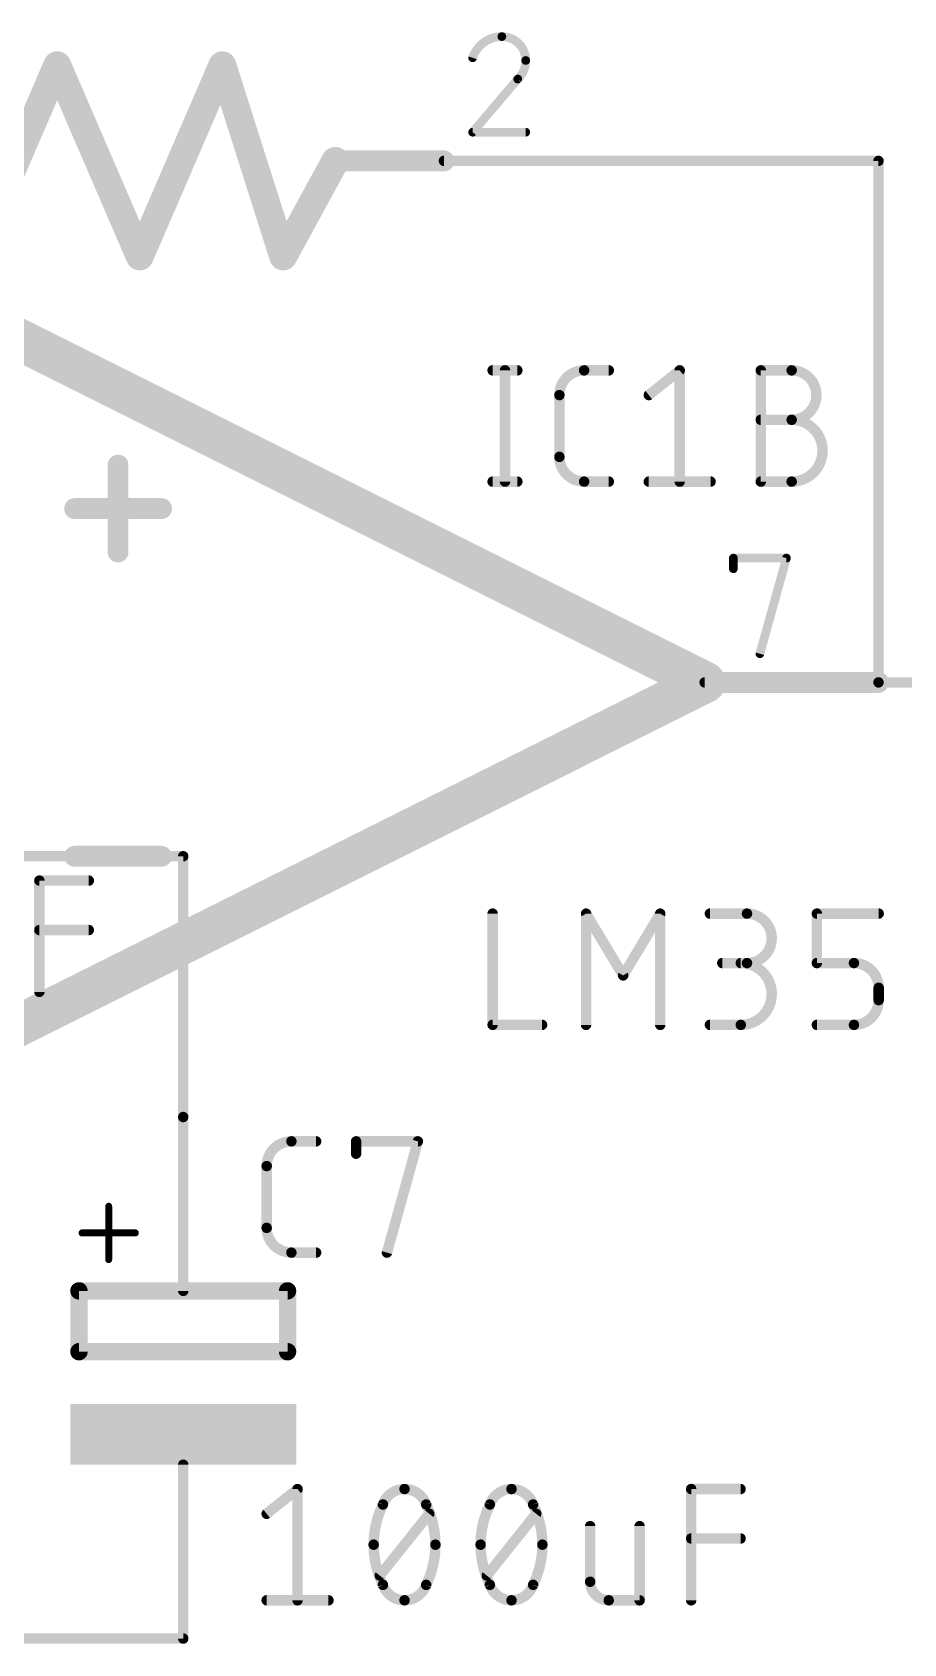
# Model space of a CAD drawing. Extents: x -177 to 163, y -159 to 163.
# Drawn here: x 86.06 to 98.79, y -120.09 to -96.55 of the extents above; entities that cross this region are included whole.
import ezdxf

# ---------------------------------------------------------------- set-up
doc = ezdxf.new("R2010")
doc.units = 0
for name, color, linetype in [('91', 122, 'CONTINUOUS'), ('94', 12, 'CONTINUOUS'), ('95', 251, 'CONTINUOUS'), ('96', 251, 'CONTINUOUS')]:
    doc.layers.add(name, color=color, linetype=linetype)

# ---------------------------------------------------------------- blocks, each defined once
blk = doc.blocks.new('RECT')
blk.add_solid([(-0.5, -0.5), (0.5, -0.5), (-0.5, 0.5), (0.5, 0.5)])

msp = doc.modelspace()

# ---------------------------------------------------------------- linework, layer by layer
at = {"layer": '91', "const_width": 0.1524}
for points in [[(92.075, -98.425), (98.425, -98.425)], [(98.425, -98.425), (98.425, -106.045)], [(98.425, -106.045), (103.505, -106.045)], [(83.185, -108.585), (88.265, -108.585)], [(88.265, -108.585), (88.265, -112.395)], [(83.185, -120.015), (88.265, -120.015)]]:
    msp.add_lwpolyline(points, dxfattribs=at)
at = {"layer": '91', "const_width": 0.0762}
for points in [[(92.075, -98.3869, 1), (92.075, -98.4631)], [(98.4631, -98.425, 1), (98.3869, -98.425)], [(98.425, -98.4631, 1), (98.425, -98.3869)], [(98.425, -106.0069, 1), (98.425, -106.0831)], [(98.3869, -106.045, 1), (98.4631, -106.045)], [(88.3031, -108.585, 1), (88.2269, -108.585)], [(88.265, -108.6231, 1), (88.265, -108.5469)], [(88.2269, -112.395, 1), (88.3031, -112.395)], [(88.265, -120.0531, 1), (88.265, -119.9769)]]:
    msp.add_lwpolyline(points, format="xyb", dxfattribs=at)
at = {"layer": '94'}
for points, const_width in [([(86.4235, -97.028), (85.217, -99.822)], 0.4064), ([(87.63, -99.822), (86.4235, -97.028)], 0.4064), ([(88.8365, -97.028), (87.63, -99.822)], 0.4064), ([(89.7255, -99.822), (88.8365, -97.028)], 0.4064), ([(90.4875, -98.425), (89.7255, -99.822)], 0.4064), ([(92.075, -98.425), (90.4875, -98.425)], 0.3048), ([(85.725, -100.965), (95.885, -106.045)], 0.6096), ([(87.3125, -102.87), (87.3125, -104.14)], 0.3048), ([(86.6775, -103.505), (87.9475, -103.505)], 0.3048), ([(95.885, -106.045), (85.725, -111.125)], 0.6096), ([(98.425, -106.045), (95.885, -106.045)], 0.3048), ([(98.425, -106.045), (95.885, -106.045)], 0.1524), ([(86.6775, -108.585), (87.9475, -108.585)], 0.3048), ([(88.265, -112.395), (88.265, -114.935)], 0.1524), ([(87.1756, -114.4778), (87.1756, -113.6989)], 0.1016), ([(87.5651, -114.0883), (86.7862, -114.0883)], 0.1016), ([(86.741, -114.935), (86.741, -115.824)], 0.254), ([(86.741, -114.935), (89.789, -114.935)], 0.254), ([(89.789, -115.824), (89.789, -114.935)], 0.254), ([(86.741, -115.824), (89.789, -115.824)], 0.254), ([(88.265, -120.015), (88.265, -117.475)], 0.1524)]:
    msp.add_lwpolyline(points, dxfattribs=dict(at, const_width=const_width))
for points, const_width in [([(86.5168, -96.9877, 1), (86.3302, -97.0683)], 0.2032), ([(86.5168, -97.0683, 1), (86.3302, -96.9877)], 0.2032), ([(88.9333, -96.9972, 1), (88.7397, -97.0588)], 0.2032), ([(88.9298, -97.0683, 1), (88.7432, -96.9877)], 0.2032), ([(90.5767, -98.4737, 1), (90.3983, -98.3763)], 0.2032), ([(90.4875, -98.3488, 1), (90.4875, -98.5012)], 0.1524), ([(92.075, -98.5012, 1), (92.075, -98.3488)], 0.1524), ([(87.5367, -99.7817, 1), (87.7233, -99.8623)], 0.2032), ([(87.5367, -99.8623, 1), (87.7233, -99.7817)], 0.2032), ([(89.6363, -99.7733, 1), (89.8147, -99.8707)], 0.2032), ([(89.6287, -99.8528, 1), (89.8223, -99.7912)], 0.2032), ([(87.3887, -102.87, 1), (87.2363, -102.87)], 0.1524), ([(86.6775, -103.4288, 1), (86.6775, -103.5812)], 0.1524), ([(87.9475, -103.5812, 1), (87.9475, -103.4288)], 0.1524), ([(87.2363, -104.14, 1), (87.3887, -104.14)], 0.1524), ([(95.9532, -106.1813, 1), (95.8168, -105.9087)], 0.3048), ([(95.8168, -106.1813, 1), (95.9532, -105.9087)], 0.3048), ([(95.885, -105.9688, 1), (95.885, -106.1212)], 0.1524), ([(98.425, -106.1212, 1), (98.425, -105.9688)], 0.1524), ([(95.885, -106.0069, 1), (95.885, -106.0831)], 0.0762), ([(98.425, -106.0831, 1), (98.425, -106.0069)], 0.0762), ([(86.6775, -108.5088, 1), (86.6775, -108.6612)], 0.1524), ([(87.9475, -108.6612, 1), (87.9475, -108.5088)], 0.1524), ([(88.3031, -112.395, 1), (88.2269, -112.395)], 0.0762), ([(87.201, -113.6989, 1), (87.1502, -113.6989)], 0.0508), ([(86.7862, -114.0629, 1), (86.7862, -114.1137)], 0.0508), ([(87.5651, -114.1137, 1), (87.5651, -114.0629)], 0.0508), ([(87.1502, -114.4778, 1), (87.201, -114.4778)], 0.0508), ([(86.8045, -114.935, 1), (86.6775, -114.935)], 0.127), ([(86.741, -114.8715, 1), (86.741, -114.9985)], 0.127), ([(88.2269, -114.935, 1), (88.3031, -114.935)], 0.0762), ([(89.8525, -114.935, 1), (89.7255, -114.935)], 0.127), ([(89.789, -114.9985, 1), (89.789, -114.8715)], 0.127), ([(86.741, -115.7605, 1), (86.741, -115.8875)], 0.127), ([(86.6775, -115.824, 1), (86.8045, -115.824)], 0.127), ([(89.7255, -115.824, 1), (89.8525, -115.824)], 0.127), ([(89.789, -115.8875, 1), (89.789, -115.7605)], 0.127), ([(88.3031, -117.475, 1), (88.2269, -117.475)], 0.0762), ([(88.2269, -120.015, 1), (88.3031, -120.015)], 0.0762)]:
    msp.add_lwpolyline(points, format="xyb", dxfattribs=dict(at, const_width=const_width))
at = {"layer": '95'}
for points, const_width in [([(92.921, -96.6089, 0.3252), (92.4941, -96.9193)], 0.127), ([(93.2702, -96.9582, 0.4142), (92.921, -96.6089)], 0.127), ([(92.921, -96.5772, 1), (92.921, -96.6407)], 0.0635), ([(92.921, -96.6406, 1), (92.921, -96.5772)], 0.0635), ([(92.4639, -96.9096, 1), (92.5243, -96.9291)], 0.0635), ([(93.1538, -97.2298, 0.2053), (93.2702, -96.9582)], 0.127), ([(93.302, -96.9581, 1), (93.2385, -96.9582)], 0.0635), ([(93.2385, -96.9582, 1), (93.302, -96.9582)], 0.0635), ([(93.1319, -97.2068, 1), (93.1757, -97.2528)], 0.0635), ([(93.178, -97.2504, 1), (93.1296, -97.2092)], 0.0635), ([(92.4941, -97.9742, 1), (92.4941, -98.0377)], 0.0635), ([(93.2702, -98.0377, 1), (93.2702, -97.9742)], 0.0635), ([(92.4699, -97.9853, 1), (92.5183, -98.0265)], 0.0635), ([(92.7862, -101.4476, 1), (92.7862, -101.5238)], 0.0762), ([(93.0049, -101.4857, 1), (92.9287, -101.4857)], 0.0762), ([(93.1474, -101.5238, 1), (93.1474, -101.4476)], 0.0762), ([(94.1231, -101.4857, 0.4142), (93.7618, -101.8469)], 0.1524), ([(94.1231, -101.4476, 1), (94.1231, -101.5238)], 0.0762), ([(94.1231, -101.5238, 1), (94.1231, -101.4476)], 0.0762), ([(94.4843, -101.5238, 1), (94.4843, -101.4476)], 0.0762), ([(95.558, -101.4857, 1), (95.4818, -101.4857)], 0.0762), ([(95.5437, -101.5155, 1), (95.4961, -101.4559)], 0.0762), ([(96.7428, -101.4857, 1), (96.6666, -101.4857)], 0.0762), ([(96.7047, -101.4476, 1), (96.7047, -101.5238)], 0.0762), ([(97.1562, -102.2082, 1), (97.1562, -101.4857)], 0.1524), ([(97.1562, -101.4476, 1), (97.1562, -101.5238)], 0.0762), ([(97.1562, -101.5238, 1), (97.1562, -101.4476)], 0.0762), ([(93.7999, -101.8469, 1), (93.7237, -101.8469)], 0.0762), ([(93.7237, -101.8469, 1), (93.7999, -101.8469)], 0.0762), ([(95.0446, -101.8172, 1), (95.0922, -101.8767)], 0.0762), ([(96.7047, -102.1701, 1), (96.7047, -102.2463)], 0.0762), ([(97.1562, -103.1113, 1), (97.1562, -102.2082)], 0.1524), ([(97.1562, -102.1701, 1), (97.1562, -102.2463)], 0.0762), ([(97.1562, -102.1701, 1), (97.1562, -102.2463)], 0.0762), ([(97.1562, -102.2463, 1), (97.1562, -102.1701)], 0.0762), ([(93.7618, -102.7501, 0.4142), (94.1231, -103.1113)], 0.1524), ([(93.7999, -102.7501, 1), (93.7237, -102.7501)], 0.0762), ([(93.7237, -102.7501, 1), (93.7999, -102.7501)], 0.0762), ([(92.7862, -103.0732, 1), (92.7862, -103.1494)], 0.0762), ([(92.9287, -103.1113, 1), (93.0049, -103.1113)], 0.0762), ([(93.1474, -103.1494, 1), (93.1474, -103.0732)], 0.0762), ([(94.1231, -103.0732, 1), (94.1231, -103.1494)], 0.0762), ([(94.1231, -103.1494, 1), (94.1231, -103.0732)], 0.0762), ([(94.4843, -103.1494, 1), (94.4843, -103.0732)], 0.0762), ([(95.0684, -103.0732, 1), (95.0684, -103.1494)], 0.0762), ([(95.4818, -103.1113, 1), (95.558, -103.1113)], 0.0762), ([(95.9715, -103.1494, 1), (95.9715, -103.0732)], 0.0762), ([(96.7047, -103.0732, 1), (96.7047, -103.1494)], 0.0762), ([(96.6666, -103.1113, 1), (96.7428, -103.1113)], 0.0762), ([(97.1562, -103.0732, 1), (97.1562, -103.1494)], 0.0762), ([(97.1562, -103.1494, 1), (97.1562, -103.0732)], 0.0762), ([(96.3041, -104.1972, 1), (96.3041, -104.2607)], 0.0635), ([(96.3359, -104.2289, 1), (96.2724, -104.2289)], 0.0635), ([(97.1108, -104.2374, 1), (97.0496, -104.2204)], 0.0635), ([(97.0802, -104.2607, 1), (97.0802, -104.1972)], 0.0635), ([(96.2724, -104.3841, 1), (96.3359, -104.3841)], 0.0635), ([(96.6616, -105.6174, 1), (96.7227, -105.6344)], 0.0635), ([(89.8454, -112.7506, 0.4142), (89.4842, -113.1118)], 0.1524), ([(89.8454, -112.7125, 1), (89.8454, -112.7887)], 0.0762), ([(89.8454, -112.7887, 1), (89.8454, -112.7125)], 0.0762), ([(90.2067, -112.7887, 1), (90.2067, -112.7125)], 0.0762), ([(90.8289, -112.7506, 1), (90.7527, -112.7506)], 0.0762), ([(90.7908, -112.7125, 1), (90.7908, -112.7887)], 0.0762), ([(91.7306, -112.7608, 1), (91.6571, -112.7404)], 0.0762), ([(91.6939, -112.7887, 1), (91.6939, -112.7125)], 0.0762), ([(90.7527, -112.9312, 1), (90.8289, -112.9312)], 0.0762), ([(89.5223, -113.1118, 1), (89.4461, -113.1118)], 0.0762), ([(89.4461, -113.1118, 1), (89.5223, -113.1118)], 0.0762), ([(89.4842, -114.015, 0.4142), (89.8454, -114.3762)], 0.1524), ([(89.5223, -114.015, 1), (89.4461, -114.015)], 0.0762), ([(89.4461, -114.015, 1), (89.5223, -114.015)], 0.0762), ([(89.8454, -114.3381, 1), (89.8454, -114.4143)], 0.0762), ([(89.8454, -114.4143, 1), (89.8454, -114.3381)], 0.0762), ([(90.2067, -114.4143, 1), (90.2067, -114.3381)], 0.0762), ([(91.2056, -114.366, 1), (91.279, -114.3864)], 0.0762)]:
    msp.add_lwpolyline(points, format="xyb", dxfattribs=dict(at, const_width=const_width))
for points, const_width in [([(93.1538, -97.2298), (92.4941, -98.0059)], 0.127), ([(92.4941, -98.0059), (93.2702, -98.0059)], 0.127), ([(92.7862, -101.4857), (93.1474, -101.4857)], 0.1524), ([(92.9668, -101.4857), (92.9668, -103.1113)], 0.1524), ([(94.1231, -101.4857), (94.4843, -101.4857)], 0.1524), ([(95.0684, -101.8469), (95.5199, -101.4857)], 0.1524), ([(95.5199, -101.4857), (95.5199, -103.1113)], 0.1524), ([(96.7047, -103.1113), (96.7047, -101.4857)], 0.1524), ([(96.7047, -101.4857), (97.1562, -101.4857)], 0.1524), ([(93.7618, -102.7501), (93.7618, -101.8469)], 0.1524), ([(96.7047, -102.2082), (97.1562, -102.2082)], 0.1524), ([(92.7862, -103.1113), (93.1474, -103.1113)], 0.1524), ([(94.4843, -103.1113), (94.1231, -103.1113)], 0.1524), ([(95.0684, -103.1113), (95.9715, -103.1113)], 0.1524), ([(97.1562, -103.1113), (96.7047, -103.1113)], 0.1524), ([(96.3041, -104.3841), (96.3041, -104.2289)], 0.127), ([(96.3041, -104.2289), (97.0802, -104.2289)], 0.127), ([(97.0802, -104.2289), (96.6922, -105.6259)], 0.127), ([(89.8454, -112.7506), (90.2067, -112.7506)], 0.1524), ([(90.7908, -112.9312), (90.7908, -112.7506)], 0.1524), ([(90.7908, -112.7506), (91.6939, -112.7506)], 0.1524), ([(91.6939, -112.7506), (91.2423, -114.3762)], 0.1524), ([(89.4842, -114.015), (89.4842, -113.1118)], 0.1524), ([(90.2067, -114.3762), (89.8454, -114.3762)], 0.1524)]:
    msp.add_lwpolyline(points, dxfattribs=dict(at, const_width=const_width))
at = {"layer": '96', "const_width": 0.1524}
for points in [[(86.1626, -110.5662), (86.1626, -108.9406)], [(86.1626, -108.9406), (86.8851, -108.9406)], [(92.7862, -109.4232), (92.7862, -111.0488)], [(94.1518, -111.0488), (94.1518, -109.4232)], [(94.1518, -109.4232), (94.6937, -110.3263)], [(94.6937, -110.3263), (95.2356, -109.4232)], [(95.2356, -109.4232), (95.2356, -111.0488)], [(95.9616, -109.4232), (96.5034, -109.4232)], [(97.5247, -110.1457), (97.5247, -109.4232)], [(97.5247, -109.4232), (98.4278, -109.4232)], [(86.1626, -109.6631), (86.8851, -109.6631)], [(96.5034, -110.1457), (96.1422, -110.1457)], [(98.0666, -110.1457), (97.5247, -110.1457)], [(98.4278, -110.6876), (98.4278, -110.5069)], [(92.7862, -111.0488), (93.5087, -111.0488)], [(95.9616, -111.0488), (96.4131, -111.0488)], [(97.5247, -111.0488), (98.0666, -111.0488)], [(89.4842, -118.1918), (89.9358, -117.8306)], [(89.9358, -117.8306), (89.9358, -119.4562)], [(95.6876, -119.4562), (95.6876, -117.8306)], [(95.6876, -117.8306), (96.41, -117.8306)], [(91.1376, -119.095), (91.8601, -118.1918)], [(92.7008, -119.095), (93.4232, -118.1918)], [(94.2118, -118.3725), (94.2118, -119.1853)], [(94.9343, -119.4562), (94.9343, -118.3725)], [(95.6876, -118.5531), (96.41, -118.5531)], [(89.4842, -119.4562), (90.3873, -119.4562)], [(94.4827, -119.4562), (94.9343, -119.4562)]]:
    msp.add_lwpolyline(points, dxfattribs=at)
at = {"layer": '96'}
for points, const_width in [([(86.2007, -108.9406, 1), (86.1245, -108.9406)], 0.0762), ([(86.1626, -108.9025, 1), (86.1626, -108.9787)], 0.0762), ([(86.8851, -108.9787, 1), (86.8851, -108.9025)], 0.0762), ([(92.8243, -109.4232, 1), (92.7481, -109.4232)], 0.0762), ([(94.1899, -109.4232, 1), (94.1137, -109.4232)], 0.0762), ([(94.1845, -109.4036, 1), (94.1192, -109.4428)], 0.0762), ([(95.2737, -109.4232, 1), (95.1975, -109.4232)], 0.0762), ([(95.2682, -109.4428, 1), (95.2029, -109.4036)], 0.0762), ([(95.9616, -109.3851, 1), (95.9616, -109.4613)], 0.0762), ([(96.5034, -110.1457, 1), (96.5034, -109.4232)], 0.1524), ([(96.5034, -109.3851, 1), (96.5034, -109.4613)], 0.0762), ([(96.5034, -109.4613, 1), (96.5034, -109.3851)], 0.0762), ([(97.5628, -109.4232, 1), (97.4866, -109.4232)], 0.0762), ([(97.5247, -109.3851, 1), (97.5247, -109.4613)], 0.0762), ([(98.4278, -109.4613, 1), (98.4278, -109.3851)], 0.0762), ([(86.1626, -109.625, 1), (86.1626, -109.7012)], 0.0762), ([(86.8851, -109.7012, 1), (86.8851, -109.625)], 0.0762), ([(96.1422, -110.1076, 1), (96.1422, -110.1838)], 0.0762), ([(96.4131, -111.0488, 1), (96.4131, -110.1457)], 0.1524), ([(96.4131, -110.1076, 1), (96.4131, -110.1838)], 0.0762), ([(96.5034, -110.1076, 1), (96.5034, -110.1838)], 0.0762), ([(96.5034, -110.1838, 1), (96.5034, -110.1076)], 0.0762), ([(97.5247, -110.1076, 1), (97.5247, -110.1838)], 0.0762), ([(97.4866, -110.1457, 1), (97.5628, -110.1457)], 0.0762), ([(98.4278, -110.5069, 0.4142), (98.0666, -110.1457)], 0.1524), ([(98.0666, -110.1076, 1), (98.0666, -110.1838)], 0.0762), ([(98.0666, -110.1838, 1), (98.0666, -110.1076)], 0.0762), ([(94.661, -110.3067, 1), (94.7264, -110.3459)], 0.0762), ([(94.661, -110.3459, 1), (94.7264, -110.3067)], 0.0762), ([(86.1245, -110.5662, 1), (86.2007, -110.5662)], 0.0762), ([(98.0666, -111.0488, 0.4142), (98.4278, -110.6876)], 0.1524), ([(98.4659, -110.5069, 1), (98.3897, -110.5069)], 0.0762), ([(98.3897, -110.5069, 1), (98.4659, -110.5069)], 0.0762), ([(98.4659, -110.6876, 1), (98.3897, -110.6876)], 0.0762), ([(98.3897, -110.6876, 1), (98.4659, -110.6876)], 0.0762), ([(92.7862, -111.0107, 1), (92.7862, -111.0869)], 0.0762), ([(92.7481, -111.0488, 1), (92.8243, -111.0488)], 0.0762), ([(93.5087, -111.0869, 1), (93.5087, -111.0107)], 0.0762), ([(94.1137, -111.0488, 1), (94.1899, -111.0488)], 0.0762), ([(95.1975, -111.0488, 1), (95.2737, -111.0488)], 0.0762), ([(95.9616, -111.0107, 1), (95.9616, -111.0869)], 0.0762), ([(96.4131, -111.0107, 1), (96.4131, -111.0869)], 0.0762), ([(96.4131, -111.0869, 1), (96.4131, -111.0107)], 0.0762), ([(97.5247, -111.0107, 1), (97.5247, -111.0869)], 0.0762), ([(98.0666, -111.0107, 1), (98.0666, -111.0869)], 0.0762), ([(98.0666, -111.0869, 1), (98.0666, -111.0107)], 0.0762), ([(89.9739, -117.8306, 1), (89.8977, -117.8306)], 0.0762), ([(89.9596, -117.8604, 1), (89.912, -117.8008)], 0.0762), ([(91.4989, -117.8306, 0.3205), (91.1828, -118.0564)], 0.1524), ([(91.815, -118.0564, 0.3205), (91.4989, -117.8306)], 0.1524), ([(91.4989, -117.7925, 1), (91.4989, -117.8687)], 0.0762), ([(91.4989, -117.8687, 1), (91.4989, -117.7925)], 0.0762), ([(93.062, -117.8306, 0.3205), (92.7459, -118.0564)], 0.1524), ([(93.3781, -118.0564, 0.3205), (93.062, -117.8306)], 0.1524), ([(93.062, -117.7925, 1), (93.062, -117.8687)], 0.0762), ([(93.062, -117.8687, 1), (93.062, -117.7925)], 0.0762), ([(95.7257, -117.8306, 1), (95.6495, -117.8306)], 0.0762), ([(95.6876, -117.7925, 1), (95.6876, -117.8687)], 0.0762), ([(96.41, -117.8687, 1), (96.41, -117.7925)], 0.0762), ([(89.4604, -118.1621, 1), (89.508, -118.2216)], 0.0762), ([(91.1828, -118.0564, 0.1139), (91.0473, -118.6434)], 0.1524), ([(91.1467, -118.044, 1), (91.2188, -118.0687)], 0.0762), ([(91.217, -118.0731, 1), (91.1485, -118.0397)], 0.0762), ([(91.8492, -118.0397, 1), (91.7807, -118.0731)], 0.0762), ([(91.9504, -118.6434, 0.1139), (91.815, -118.0564)], 0.1524), ([(91.7789, -118.0687, 1), (91.851, -118.044)], 0.0762), ([(91.8899, -118.2156, 1), (91.8304, -118.168)], 0.0762), ([(92.7459, -118.0564, 0.1139), (92.6104, -118.6434)], 0.1524), ([(92.7099, -118.044, 1), (92.782, -118.0687)], 0.0762), ([(92.7802, -118.0731, 1), (92.7117, -118.0397)], 0.0762), ([(93.4123, -118.0397, 1), (93.3438, -118.0731)], 0.0762), ([(93.5136, -118.6434, 0.1139), (93.3781, -118.0564)], 0.1524), ([(93.342, -118.0687, 1), (93.4141, -118.044)], 0.0762), ([(93.453, -118.2156, 1), (93.3935, -118.168)], 0.0762), ([(94.2499, -118.3725, 1), (94.1737, -118.3725)], 0.0762), ([(94.9724, -118.3725, 1), (94.8962, -118.3725)], 0.0762), ([(91.0473, -118.6434, 0.1139), (91.1828, -119.2304)], 0.1524), ([(91.0854, -118.6434, 1), (91.0092, -118.6434)], 0.0762), ([(91.0092, -118.6434, 1), (91.0854, -118.6434)], 0.0762), ([(91.815, -119.2304, 0.1139), (91.9504, -118.6434)], 0.1524), ([(91.9885, -118.6434, 1), (91.9123, -118.6434)], 0.0762), ([(91.9123, -118.6434, 1), (91.9885, -118.6434)], 0.0762), ([(92.6104, -118.6434, 0.1139), (92.7459, -119.2304)], 0.1524), ([(92.6485, -118.6434, 1), (92.5723, -118.6434)], 0.0762), ([(92.5723, -118.6434, 1), (92.6485, -118.6434)], 0.0762), ([(93.3781, -119.2304, 0.1139), (93.5136, -118.6434)], 0.1524), ([(93.5517, -118.6434, 1), (93.4755, -118.6434)], 0.0762), ([(93.4755, -118.6434, 1), (93.5517, -118.6434)], 0.0762), ([(95.6876, -118.515, 1), (95.6876, -118.5912)], 0.0762), ([(96.41, -118.5912, 1), (96.41, -118.515)], 0.0762), ([(91.1079, -119.0712, 1), (91.1674, -119.1188)], 0.0762), ([(92.671, -119.0712, 1), (92.7305, -119.1188)], 0.0762), ([(94.2118, -119.1853, 0.4142), (94.4827, -119.4562)], 0.1524), ([(94.2499, -119.1853, 1), (94.1737, -119.1853)], 0.0762), ([(91.2188, -119.2181, 1), (91.1467, -119.2428)], 0.0762), ([(91.1828, -119.2304, 0.3205), (91.4989, -119.4562)], 0.1524), ([(91.1485, -119.2471, 1), (91.217, -119.2137)], 0.0762), ([(91.4989, -119.4562, 0.3205), (91.815, -119.2304)], 0.1524), ([(91.7807, -119.2137, 1), (91.8492, -119.2471)], 0.0762), ([(91.851, -119.2428, 1), (91.7789, -119.2181)], 0.0762), ([(92.7459, -119.2304, 0.3205), (93.062, -119.4562)], 0.1524), ([(92.7819, -119.2181, 1), (92.7099, -119.2428)], 0.0762), ([(92.7117, -119.2471, 1), (92.7802, -119.2137)], 0.0762), ([(93.062, -119.4562, 0.3205), (93.3781, -119.2304)], 0.1524), ([(93.3438, -119.2137, 1), (93.4123, -119.2471)], 0.0762), ([(93.4141, -119.2428, 1), (93.342, -119.2181)], 0.0762), ([(94.1737, -119.1853, 1), (94.2499, -119.1853)], 0.0762), ([(89.4842, -119.4181, 1), (89.4842, -119.4943)], 0.0762), ([(89.8977, -119.4562, 1), (89.9739, -119.4562)], 0.0762), ([(90.3873, -119.4943, 1), (90.3873, -119.4181)], 0.0762), ([(91.4989, -119.4181, 1), (91.4989, -119.4943)], 0.0762), ([(91.4989, -119.4943, 1), (91.4989, -119.4181)], 0.0762), ([(93.062, -119.4181, 1), (93.062, -119.4943)], 0.0762), ([(93.062, -119.4943, 1), (93.062, -119.4181)], 0.0762), ([(94.4827, -119.4181, 1), (94.4827, -119.4943)], 0.0762), ([(94.4827, -119.4943, 1), (94.4827, -119.4181)], 0.0762), ([(94.8962, -119.4562, 1), (94.9724, -119.4562)], 0.0762), ([(94.9343, -119.4943, 1), (94.9343, -119.4181)], 0.0762), ([(95.6495, -119.4562, 1), (95.7257, -119.4562)], 0.0762)]:
    msp.add_lwpolyline(points, format="xyb", dxfattribs=dict(at, const_width=const_width))

# ---------------------------------------------------------------- block references
at = {"layer": '94', "xscale": 3.302, "yscale": 0.889}
msp.add_blockref('RECT', (88.265, -117.0305), dxfattribs=at)

doc.saveas('drawing.dxf')
